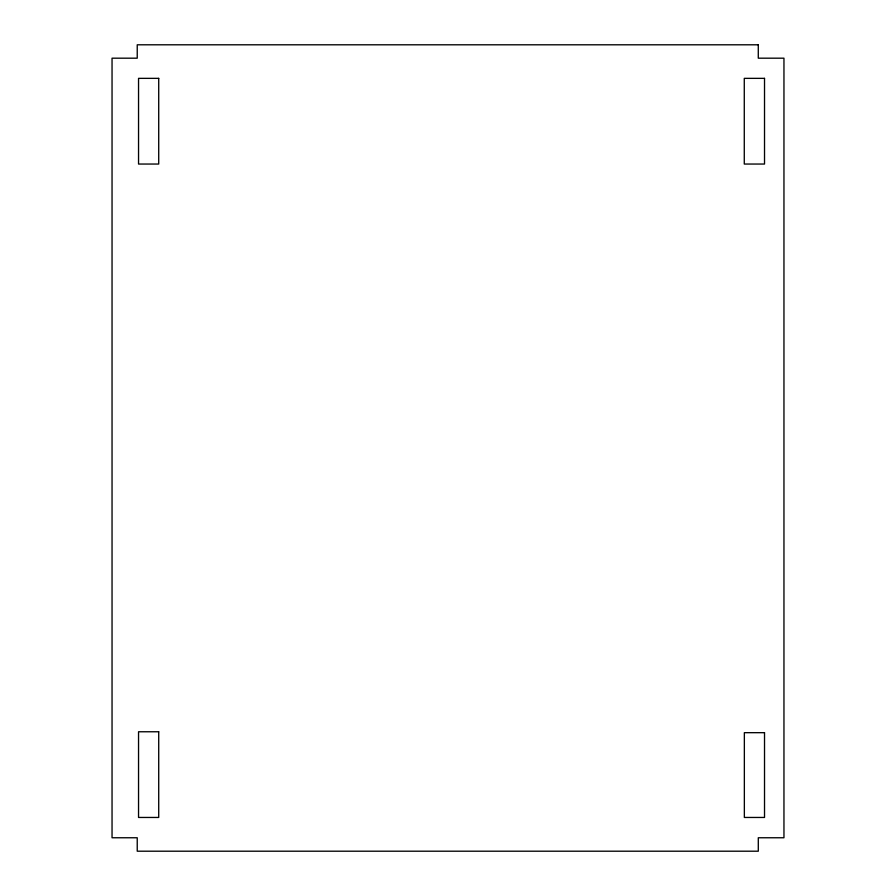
<?xml version="1.0" encoding="UTF-8"?>
<svg xmlns="http://www.w3.org/2000/svg" width="896" height="896" viewBox="0 0 896 896"><rect width="100%" height="100%" fill="white"/><g stroke="black" fill="none" stroke-linecap="round" stroke-linejoin="round"><path stroke-width="1.34" d="M758.285 44.8L137.234 44.8L137.234 58.184L112.045 58.184L112.045 837.76L137.234 837.76L137.234 851.2L758.296 851.2L758.296 837.76L783.955 837.76L783.955 58.184L758.285 58.184L758.285 44.8M158.715 78.355L138.544 78.355L138.544 164.046L158.715 164.046L158.715 78.355M764.523 78.355L744.274 78.355L744.274 164.046L764.523 164.046L764.523 78.355M158.715 731.763L138.544 731.763L138.544 817.454L158.715 817.454L158.715 731.763M764.523 732.682L744.352 732.682L744.352 817.454L764.523 817.454L764.523 732.682"/></g></svg>
